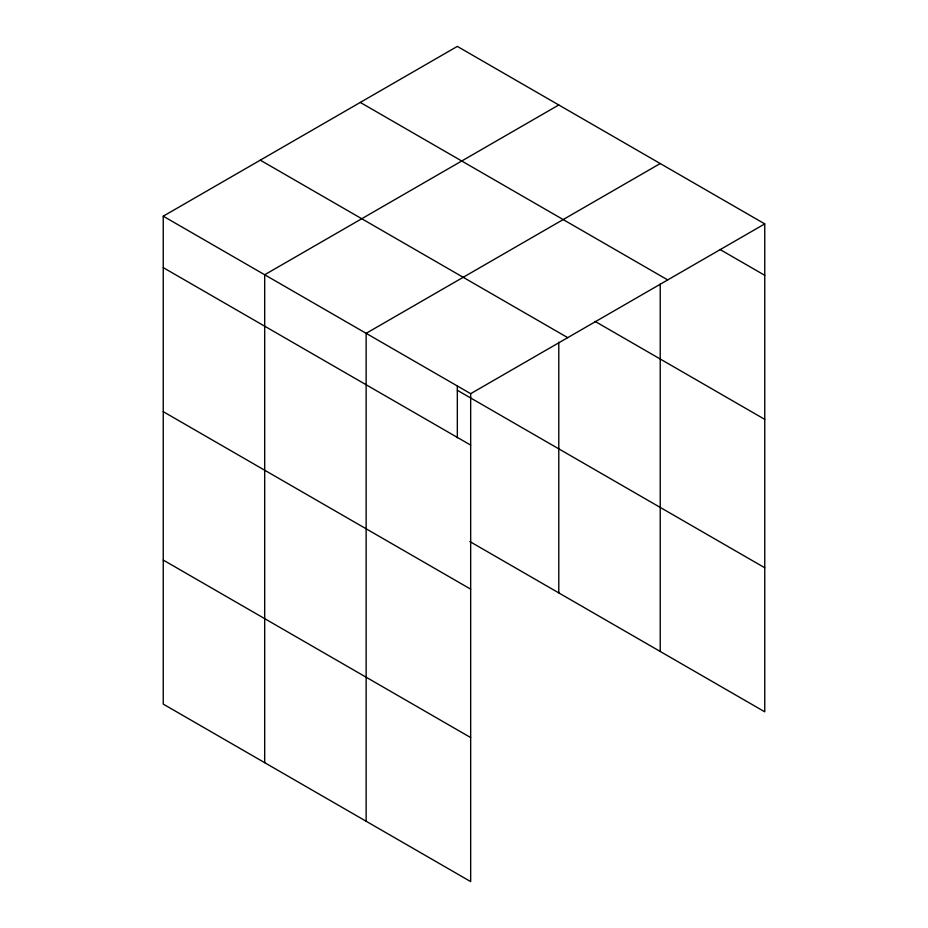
<?xml version="1.0" encoding="UTF-8"?>
<svg xmlns="http://www.w3.org/2000/svg" width="928" height="928" viewBox="0 0 928 928"><rect width="100%" height="100%" fill="white"/><g stroke="black" fill="none" stroke-linecap="round" stroke-linejoin="round"><path stroke-width="1.39" d="M470.67 589.152L470.67 393.681L163.247 216.189L163.247 704.108L470.67 881.6L470.67 589.152L163.247 411.661M469.858 541.558L764.753 711.811L764.753 223.892L457.33 46.4L163.247 216.189M558.784 104.968L264.689 274.758L264.689 762.688M660.226 163.537L366.142 333.338L366.142 821.257M470.67 393.681L764.753 223.892M719.954 249.458L764.753 275.314M360.284 102.428L667.708 279.92M595.103 321.413L764.753 419.363M260.292 160.161L567.716 337.641M457.33 390.282L764.753 567.762M163.247 267.624L470.67 445.104M163.247 560.071L470.67 737.563M660.226 284.107L660.226 651.468M558.784 342.223L558.784 592.888M457.33 385.955L457.33 437.819"/></g></svg>
